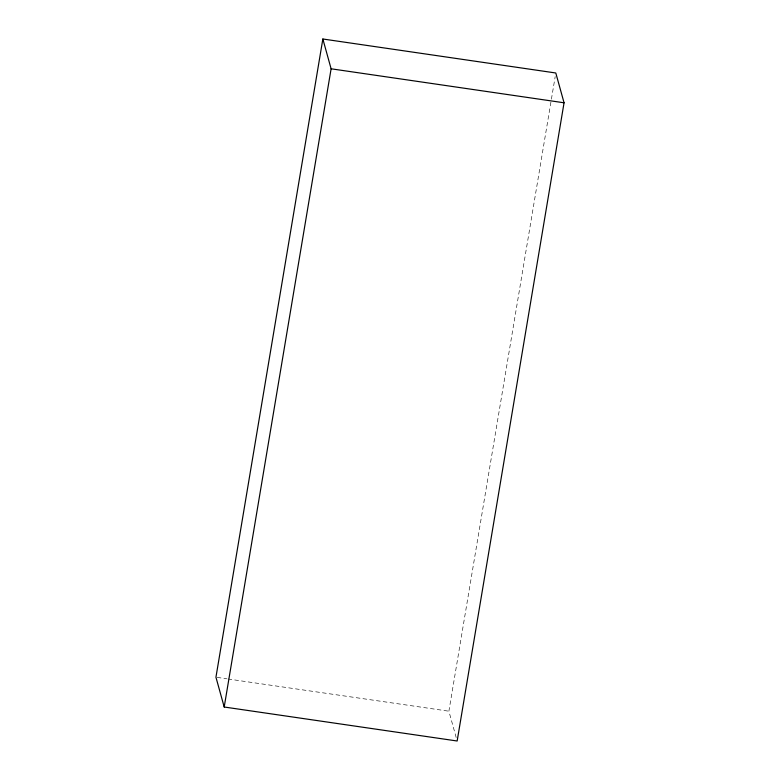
<?xml version="1.0" encoding="UTF-8"?>
<svg xmlns="http://www.w3.org/2000/svg" width="780" height="780" viewBox="0 0 780 780"><rect width="100%" height="100%" fill="white"/><g stroke="black" fill="none" stroke-linecap="round" stroke-linejoin="round"><path stroke-width="0.58" stroke-dasharray="3.9 2.92" d="M456.193 737.558L448.89 711.204L555.194 76.596M217.142 677.391L226.746 678.795M227.945 678.971L448.89 711.204"/><path stroke-width="1.17" d="M322.852 39L215.943 677.216L224.201 707.011L457.148 741L564.057 102.784L555.799 72.989L322.852 39L331.11 68.796L224.201 707.011M331.11 68.796L564.057 102.784"/></g></svg>
